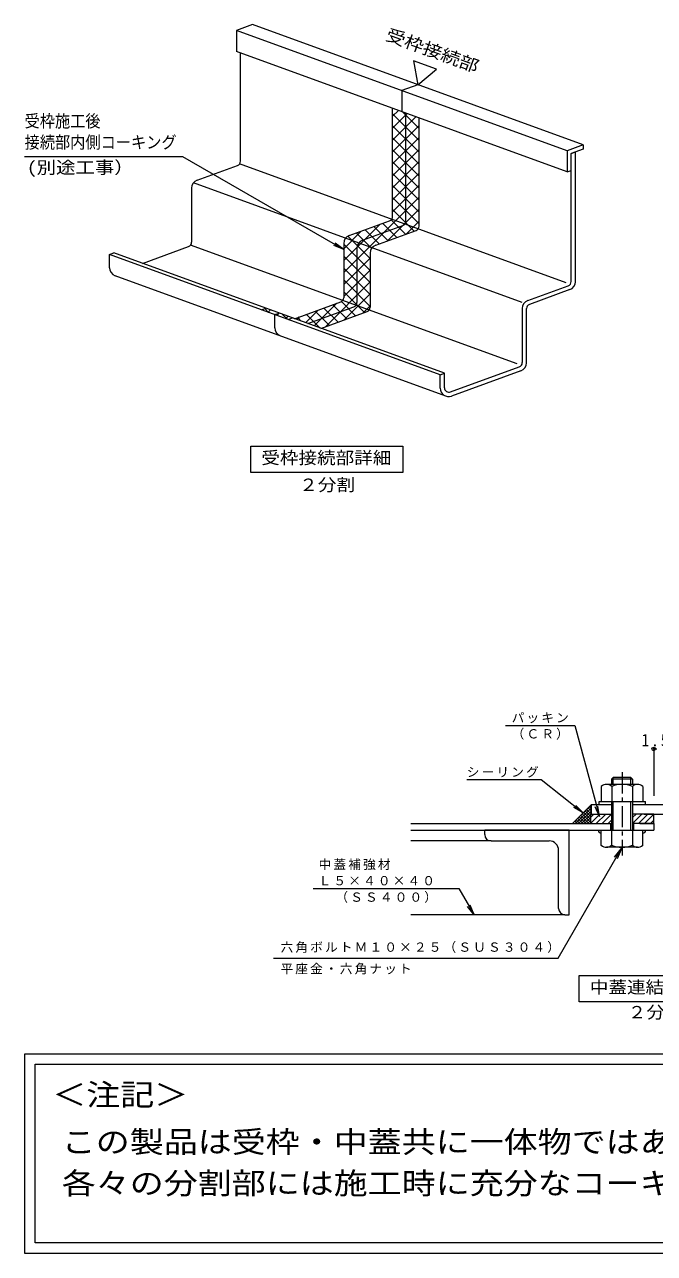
# Model space of a CAD drawing. Units: millimetres on the paper, enlarged 10 times, with parts at other scales. Extents: x -3845 to 3466, y -2751 to 2671.
# Drawn here: x 109 to 1600, y -239 to 2671 of the extents above; entities that cross this region are included whole.
import ezdxf
from ezdxf.enums import TextEntityAlignment as Align

# ---------------------------------------------------------------- set-up
doc = ezdxf.new("R2010")
doc.units = ezdxf.units.MM
doc.header["$LTSCALE"] = 10
doc.header["$PDMODE"] = 32
doc.header["$PDSIZE"] = 8
doc.linetypes.add('CHAIN1', pattern=[8, 5, -1, 1, -1])
for name, color, linetype, lineweight in [('D-2', 3, 'Continuous', 9), ('D-4', 7, 'Continuous', 9), ('D-5', 7, 'Continuous', 9), ('D-B', 6, 'Continuous', 5), ('D-D', 6, 'Continuous', 5), ('D-E', 2, 'Continuous', 9), ('E-1', 2, 'Continuous', 9), ('E-3', 4, 'Continuous', 9), ('E-5', 7, 'Continuous', 9), ('E-A', 5, 'Continuous', 5), ('E-F', 2, 'Continuous', 9)]:
    doc.layers.add(name, color=color, linetype=linetype, lineweight=lineweight)
doc.styles.add('ＭＳ ゴシック', font='')
doc.styles.get('ＭＳ ゴシック').set_extended_font_data('MS Gothic')

msp = doc.modelspace()

# ---------------------------------------------------------------- linework, layer by layer
at = {"layer": 'D-2'}
for p, q in [((1023.5, 778.76), (1498.5, 778.76)), ((1023.5, 762.76), (1598.5, 762.76)), ((1496, 778.76), (1496, 762.76)), ((1551, 778.76), (1551, 762.76)), ((1566, 778.76), (1598.5, 778.76)), ((1598.5, 778.76), (1598.5, 762.76))]:
    msp.add_line(p, q, dxfattribs=at)
at = {"layer": 'D-4'}
for p, q in [((1598.5, 958.4), (1598.5, 844.18)), ((1598.5, 955.4), (1606, 955.4)), ((1451, 823.76), (1406, 778.76)), ((1406.38, 778.76), (1451, 823.37)), ((1413.46, 778.76), (1451, 816.3)), ((1443.23, 816), (1451, 808.23)), ((1446.77, 819.53), (1451, 815.31)), ((1450.31, 823.07), (1451, 822.38)), ((1414.95, 787.71), (1423.9, 778.76)), ((1418.49, 791.25), (1430.97, 778.76)), ((1420.53, 778.76), (1451, 809.23)), ((1422.02, 794.78), (1438.04, 778.76)), ((1425.56, 798.32), (1445.12, 778.76)), ((1427.6, 778.76), (1448.5, 799.66)), ((1429.09, 801.86), (1448.5, 782.45)), ((1432.63, 805.39), (1448.5, 789.52)), ((1434.67, 778.76), (1448.5, 792.59)), ((1436.16, 808.93), (1448.5, 796.59)), ((1439.7, 812.46), (1450.9, 801.26)), ((1450.1, 801.26), (1451, 802.16)), ((1407.88, 780.64), (1409.76, 778.76)), ((1411.41, 784.18), (1416.83, 778.76)), ((1441.74, 778.76), (1448.5, 785.52)), ((1173.12, 562.76), (1157.92, 582.61))]:
    msp.add_line(p, q, dxfattribs=at)
msp.add_lwpolyline([(1137.36, 624.81), (1173.12, 562.76), (1163.57, 585.86)], dxfattribs=at)
msp.add_point((1598.5, 955.4), dxfattribs=at)
at = {"layer": 'D-5'}
for p, q in [((1247.51, 1011.41), (1411.94, 1011.41)), ((1155.87, 882.91), (1332.44, 882.91)), ((1332.44, 882.91), (1431.14, 803.9)), ((1431.14, 803.9), (1409.75, 816.85)), ((1431.14, 803.9), (1413.83, 821.94)), ((1469.82, 795.39), (1466.56, 820.18)), ((1523.5, 722.76), (1505.25, 698.95)), ((792.2, 624.81), (1137.36, 624.81)), ((1782.25, 356.77), (1422.25, 356.77)), ((109.1, -239.21), (109.1, 233.74)), ((109.1, 233.74), (3095.4, 233.74)), ((134.1, -214.21), (134.1, 208.74)), ((134.1, 208.74), (3070.4, 208.74))]:
    msp.add_line(p, q, dxfattribs=at)
for points in [[(1411.94, 1011.41), (1469.82, 795.39), (1460.26, 818.49)], [(698.42, 460.3), (1372.23, 460.3), (1523.5, 722.76), (1512.04, 695.03)], [(1422.25, 356.77), (1422.25, 418.91), (1782.25, 418.91)], [(3095.4, 233.74), (3095.4, -239.21), (109.1, -239.21)], [(3070.4, 208.74), (3070.4, -214.21), (134.1, -214.21)]]:
    msp.add_lwpolyline(points, dxfattribs=at)
at = {"layer": 'D-B'}
for p, q in [((1198.5, 752.76), (1198.5, 762.76)), ((1398.5, 762.76), (1198.5, 762.76)), ((1398.5, 562.76), (1398.5, 762.76)), ((1213.5, 737.76), (1023.5, 737.76)), ((1213.5, 737.76), (1351, 737.76)), ((1373.5, 577.76), (1373.5, 715.26)), ((1388.5, 562.76), (1023.5, 562.76)), ((1388.5, 562.76), (1398.5, 562.76))]:
    msp.add_line(p, q, dxfattribs=at)
for centre, radius, start, end in [((1213.5, 752.76), 15, 180, 270), ((1351, 715.26), 22.5, 0, 90), ((1388.5, 577.76), 15, 180, 270)]:
    msp.add_arc(centre, radius, start, end, dxfattribs=at)
at = {"layer": 'D-D', "color": 4, "lineweight": 9}
for p, q in [((1451, 801.26), (1451, 823.76)), ((1451, 823.76), (1498.5, 823.76)), ((1548.5, 823.76), (1701, 823.76)), ((1576, 801.26), (1701, 801.26))]:
    msp.add_line(p, q, dxfattribs=at)
at = {"layer": 'D-D'}
for p, q in [((1448.5, 801.26), (1448.5, 778.76)), ((1448.5, 778.98), (1470.78, 801.26)), ((1448.5, 793.12), (1456.64, 801.26)), ((1448.5, 801.26), (1498.5, 801.26)), ((1462.42, 778.76), (1484.92, 801.26)), ((1476.57, 778.76), (1498.5, 800.69)), ((1490.71, 778.76), (1498.5, 786.55)), ((1548.5, 778.98), (1570.78, 801.26)), ((1548.5, 792.9), (1556.86, 801.26)), ((1562.42, 778.76), (1584.92, 801.26)), ((1576.57, 778.76), (1598.5, 800.69)), ((1590.71, 778.76), (1598.5, 786.55)), ((1448.5, 778.76), (1498.5, 778.76)), ((1598.5, 778.76), (1548.5, 778.76))]:
    msp.add_line(p, q, dxfattribs=at)
msp.add_lwpolyline([(1598.5, 778.76), (1598.5, 801.26), (1548.5, 801.26)], dxfattribs=at)
at = {"layer": 'D-D', "color": 4, "lineweight": 9}
for centre, start, end in [((1472.62, 761.56), 166.63487, 291.19182), ((1574.37, 761.56), 248.80817, 13.36511)]:
    msp.add_arc(centre, 5.18, start, end, dxfattribs=at)
at = {"layer": 'D-E'}
for p, q in [((1502.56, 887.76), (1498.5, 883.7)), ((1548.5, 883.7), (1498.5, 883.7)), ((1498.5, 883.7), (1498.5, 871.26)), ((1544.44, 887.76), (1502.56, 887.76)), ((1502.56, 871.26), (1502.56, 887.76)), ((1544.44, 887.76), (1548.5, 883.7)), ((1544.44, 871.26), (1544.44, 887.76)), ((1548.5, 883.7), (1548.5, 871.26)), ((1474.5, 866.79), (1474.5, 831.26)), ((1560.23, 871.26), (1486.77, 871.26)), ((1499.04, 866.79), (1499.04, 831.26)), ((1547.96, 866.79), (1547.96, 831.26)), ((1572.5, 866.79), (1572.5, 831.26)), ((1469.04, 831.26), (1579.04, 831.26)), ((1469.04, 823.76), (1469.04, 831.26)), ((1498.5, 831.26), (1498.5, 727.23)), ((1502.56, 762.76), (1502.56, 831.26)), ((1544.44, 762.76), (1544.44, 831.26)), ((1548.5, 831.26), (1548.5, 727.23)), ((1579.04, 823.76), (1579.04, 831.26)), ((1474.5, 727.23), (1474.5, 762.76)), ((1572.5, 727.23), (1572.5, 762.76)), ((1560.5, 722.76), (1486.5, 722.76))]:
    msp.add_line(p, q, dxfattribs=at)
at = {"layer": 'D-E', "color": 7, "linetype": 'CHAIN1'}
msp.add_line((1523.5, 900.34), (1523.5, 703.16), dxfattribs=at)
at = {"layer": 'D-E'}
for centre, radius, start, end in [((1486.77, 852.2), 19.06, 49.92564, 130.07436), ((1523.5, 802.15), 69.11, 69.26926, 110.73074), ((1560.23, 852.2), 19.06, 49.92564, 130.07436), ((1486.5, 741.09), 18.33, 229.1022, 310.89809), ((1523.5, 794.84), 72.08, 249.70546, 290.29454), ((1560.5, 741.09), 18.33, 229.10191, 310.8978)]:
    msp.add_arc(centre, radius, start, end, dxfattribs=at)
at = {"layer": 'E-1'}
for p, q in [((620.07, 2347.5), (620.07, 2603.85)), ((1011.61, 2204.99), (1011.61, 2461.35)), ((1403.15, 2365.68), (1413.17, 2369.33)), ((1403.15, 2062.48), (1403.15, 2365.68)), ((1413.17, 2062), (1413.17, 2369.33)), ((517.34, 2302.63), (613.06, 2337.47)), ((1391.33, 2059.31), (617.76, 2340.87)), ((504.18, 2283.84), (504.18, 2155.31)), ((1287.26, 2012.83), (508.51, 2296.27)), ((908.88, 2160.13), (1004.59, 2194.96)), ((1093.05, 1841.48), (309.98, 2126.49)), ((1103.08, 1845.13), (320, 2130.14)), ((387.77, 2105.48), (497.16, 2145.29)), ((1275.44, 1867.13), (501.87, 2148.69)), ((895.72, 2141.33), (895.72, 2012.81)), ((1106.21, 1791.25), (323.13, 2076.26)), ((1300.42, 2017.62), (1396.13, 2052.46)), ((1400.01, 2043.2), (1304.3, 2008.36)), ((779.31, 1962.97), (888.7, 2002.78)), ((1287.26, 1998.82), (1287.26, 1870.3)), ((1297.28, 1869.81), (1297.28, 1998.34)), ((1103.08, 1811.03), (1103.08, 1845.13)), ((1117.39, 1801), (1280.24, 1860.27)), ((1284.12, 1851.02), (1119.89, 1791.25))]:
    msp.add_line(p, q, dxfattribs=at)
for centre, radius, start, end in [((609.41, 2347.5), 10.67, 290, 360), ((524.18, 2283.84), 20, 110, 180), ((1000.95, 2204.99), 10.67, 290, 360), ((493.51, 2155.31), 10.67, 290, 0), ((915.72, 2141.33), 20, 110, 180), ((329.98, 2095.06), 20, 180, 250), ((1392.48, 2062.48), 10.67, 290, 360), ((1393.17, 2062), 20, 290, 0), ((885.05, 2012.81), 10.67, 290, 0), ((1307.26, 1998.82), 20, 110, 180), ((1307.95, 1998.34), 10.67, 110, 180), ((721.51, 1952.55), 20, 180, 250), ((1276.59, 1870.3), 10.67, 290, 0), ((1277.28, 1869.81), 20, 290, 0), ((1113.05, 1810.04), 20, 180, 290), ((1113.74, 1811.03), 10.67, 180, 290)]:
    msp.add_arc(centre, radius, start, end, dxfattribs=at)
at = {"layer": 'E-3'}
for p, q in [((1393.75, 2372.26), (610.68, 2657.27)), ((1431.34, 2385.94), (648.26, 2670.95)), ((1393.75, 2322.26), (610.68, 2607.27)), ((1039.8, 2528.45), (1002.22, 2514.77)), ((1002.22, 2514.77), (1002.22, 2464.77)), ((1431.34, 2375.94), (1403.15, 2365.68)), ((1431.34, 2385.94), (1431.34, 2375.94))]:
    msp.add_line(p, q, dxfattribs=at)
for points in [[(648.26, 2670.95), (610.68, 2657.27), (610.68, 2607.27)], [(1431.34, 2385.94), (1393.75, 2372.26), (1393.75, 2322.26)], [(1393.75, 2322.26), (1403.15, 2325.68), (1403.15, 2365.68)]]:
    msp.add_lwpolyline(points, dxfattribs=at)
at = {"layer": 'E-5'}
for p, q in [((864.39, 2138.04), (844.56, 2153.26)), ((644.32, 1610.55), (644.32, 1672.69)), ((1004.32, 1610.55), (644.32, 1610.55))]:
    msp.add_line(p, q, dxfattribs=at)
msp.add_lwpolyline([(1084.03, 2565.56), (1029.78, 2585.3), (1039.8, 2528.45)], close=True, dxfattribs=at)
for points in [[(108.78, 2358.59), (482.39, 2358.59), (864.39, 2138.04), (841.3, 2147.61)], [(644.32, 1672.69), (1004.32, 1672.69), (1004.32, 1610.55)]]:
    msp.add_lwpolyline(points, dxfattribs=at)
at = {"layer": 'E-A', "color": 7, "lineweight": 9}
for p, q in [((980.29, 2216.39), (980.29, 2472.75)), ((1042.94, 2193.59), (1042.94, 2449.94)), ((877.55, 2171.53), (973.27, 2206.37)), ((940.2, 2148.73), (1035.92, 2183.56)), ((864.39, 2152.73), (864.39, 2024.21)), ((927.04, 2129.93), (927.04, 2001.4)), ((747.99, 1974.37), (857.38, 2014.18)), ((670.19, 1995.39), (680.21, 1999.03)), ((810.63, 1951.57), (920.02, 1991.38)), ((732.84, 1972.58), (742.86, 1976.23))]:
    msp.add_line(p, q, dxfattribs=at)
at = {"layer": 'E-A'}
for p, q in [((980.29, 2454.04), (994, 2467.75)), ((980.29, 2425.75), (1014.74, 2460.21)), ((980.29, 2459.41), (1042.94, 2396.76)), ((980.29, 2397.47), (1035.48, 2452.66)), ((1003.79, 2464.19), (1042.94, 2425.04)), ((980.29, 2369.19), (1042.94, 2431.83)), ((980.29, 2431.12), (1042.94, 2368.48)), ((980.29, 2340.9), (1042.94, 2403.55)), ((980.29, 2402.84), (1042.94, 2340.19)), ((980.29, 2312.62), (1042.94, 2375.26)), ((980.29, 2374.55), (1042.94, 2311.91)), ((980.29, 2284.33), (1042.94, 2346.98)), ((980.29, 2346.27), (1042.94, 2283.62)), ((980.29, 2256.05), (1042.94, 2318.69)), ((980.29, 2317.98), (1042.94, 2255.34)), ((980.29, 2227.76), (1042.94, 2290.41)), ((980.29, 2289.7), (1042.94, 2227.05)), ((864.39, 2083.58), (1042.94, 2262.13)), ((980.29, 2261.42), (1042.94, 2198.77)), ((967.9, 2158.81), (1042.94, 2233.84)), ((980.29, 2233.13), (1031.47, 2181.95)), ((864.39, 2111.87), (950.66, 2198.14)), ((915.09, 2185.19), (948.53, 2151.76)), ((935.83, 2192.74), (969.26, 2159.3)), ((956.57, 2200.29), (990, 2166.85)), ((976.72, 2208.42), (1010.74, 2174.4)), ((1012.37, 2174.99), (1042.94, 2205.56)), ((864.39, 2140.15), (906.19, 2181.95)), ((873.94, 2169.78), (927.04, 2116.68)), ((894.36, 2177.64), (930.63, 2141.37)), ((864.39, 2151.04), (927.04, 2088.39)), ((864.39, 2122.75), (927.04, 2060.11)), ((864.39, 2055.3), (927.04, 2117.95)), ((864.39, 2094.47), (927.04, 2031.82)), ((864.39, 2027.02), (927.04, 2089.66)), ((821, 1955.34), (927.04, 2061.38)), ((864.39, 2066.18), (927.04, 2003.54)), ((864.39, 2037.9), (913.34, 1988.95)), ((794.73, 1957.35), (848.23, 2010.86)), ((859.05, 2014.96), (892.61, 1981.4)), ((865.47, 1971.53), (927.04, 2033.09)), ((677.85, 1998.17), (686.61, 1989.41)), ((685.7, 1989.74), (691.05, 1995.09)), ((706.44, 1982.19), (711.78, 1987.54)), ((719.61, 1984.7), (731.08, 1973.22)), ((727.17, 1974.65), (732.52, 1980)), ((773.99, 1964.9), (803.76, 1994.67)), ((776.23, 1984.65), (808.55, 1952.32)), ((796.96, 1992.19), (830.4, 1958.76)), ((817.7, 1999.74), (851.13, 1966.31)), ((838.44, 2007.29), (871.87, 1973.86)), ((909.94, 1987.71), (927.04, 2004.81)), ((753.26, 1972.45), (759.29, 1978.48)), ((755.49, 1977.1), (764.08, 1968.51))]:
    msp.add_line(p, q, dxfattribs=at)
at = {"layer": 'E-A', "color": 7, "lineweight": 9}
for centre, radius, start, end in [((969.62, 2216.39), 10.67, 290, 360), ((1032.27, 2193.59), 10.67, 290, 360), ((884.39, 2152.73), 20, 110, 180), ((947.04, 2129.93), 20, 110, 180), ((853.73, 2024.21), 10.67, 290, 0), ((916.37, 2001.4), 10.67, 290, 0)]:
    msp.add_arc(centre, radius, start, end, dxfattribs=at)
at = {"layer": 'E-F'}
for p, q in [((309.98, 2126.49), (320, 2130.14)), ((309.98, 2095.06), (309.98, 2126.49)), ((701.51, 1983.99), (711.54, 1987.63)), ((701.51, 1952.55), (701.51, 1983.99)), ((1093.05, 1841.48), (1103.08, 1845.13)), ((1093.05, 1810.04), (1093.05, 1841.48))]:
    msp.add_line(p, q, dxfattribs=at)

# ---------------------------------------------------------------- texts
at = {"layer": 'D-4', "color": 2, "insert": (1569.75, 961.4), "char_height": 29.33, "attachment_point": 7, "style": 'ＭＳ ゴシック'}
msp.add_mtext('\\T1.27;\\W0.9;1.5', dxfattribs=at)
at = {"layer": 'D-5', "color": 2, "style": 'ＭＳ ゴシック', "width": 1.1}
for s, p in [('中蓋連結部詳細', (1447.25, 367.84)), ('２分割', (1537.25, 308.63))]:
    msp.add_text(s, height=29.33, dxfattribs=at).set_placement(p, align=Align.BOTTOM_LEFT)
at = {"layer": 'D-5', "color": 3, "style": 'ＭＳ ゴシック', "width": 1.15}
for s, p in [('＜注記＞', (174.34, 95.63)), ('この製品は受枠・中蓋共に一体物ではありませんので「簡易密閉形」です。', (196.79, -16.12)), ('各々の分割部には施工時に充分なコーキング処理（別途工事）を行って下さい。', (196.79, -114.04))]:
    msp.add_text(s, height=51.32, dxfattribs=at).set_placement(p, align=Align.BOTTOM_LEFT)
at = {"layer": 'D-5', "char_height": 21.99, "attachment_point": 7, "style": 'ＭＳ ゴシック'}
for s, insert in [('\\T1.17;パッキン', (1262.22, 1016.24)), ('\\T1.17;（ＣＲ）', (1262.22, 977.47)), ('\\T1.17;シーリング', (1155.87, 887.74)), ('\\T1.17;中蓋補強材', (805.08, 668.51)), ('\\T1.17;Ｌ５×４０×４０', (805.08, 632.16)), ('\\T1.17;（ＳＳ４００）', (844.78, 590.74)), ('\\T1.17;六角ボルトＭ１０×２５（ＳＵＳ３０４）', (714.99, 472.32)), ('\\T1.17;平座金・六角ナット', (714.84, 421.49))]:
    msp.add_mtext(s, dxfattribs=dict(at, insert=insert))
at = {"layer": 'E-5', "color": 2, "style": 'ＭＳ ゴシック'}
for s, width, p in [('受枠施工後', 0.9, (108.78, 2419.04)), ('接続部内側コーキング', 0.9, (108.78, 2368.83)), ('(別途工事）', 1.15, (114.35, 2309.13)), ('受枠接続部詳細', 1.1, (669.32, 1621.62)), ('２分割', 1.1, (759.32, 1557.58))]:
    msp.add_text(s, height=29.33, dxfattribs=dict(at, width=width)).set_placement(p, align=Align.BOTTOM_LEFT)
at = {"layer": 'E-F', "style": 'ＭＳ ゴシック', "width": 1.15}
msp.add_text('受枠接続部', height=29.33, rotation=340, dxfattribs=at).set_placement((958.64, 2627.06), align=Align.BOTTOM_LEFT)

doc.saveas('drawing.dxf')
